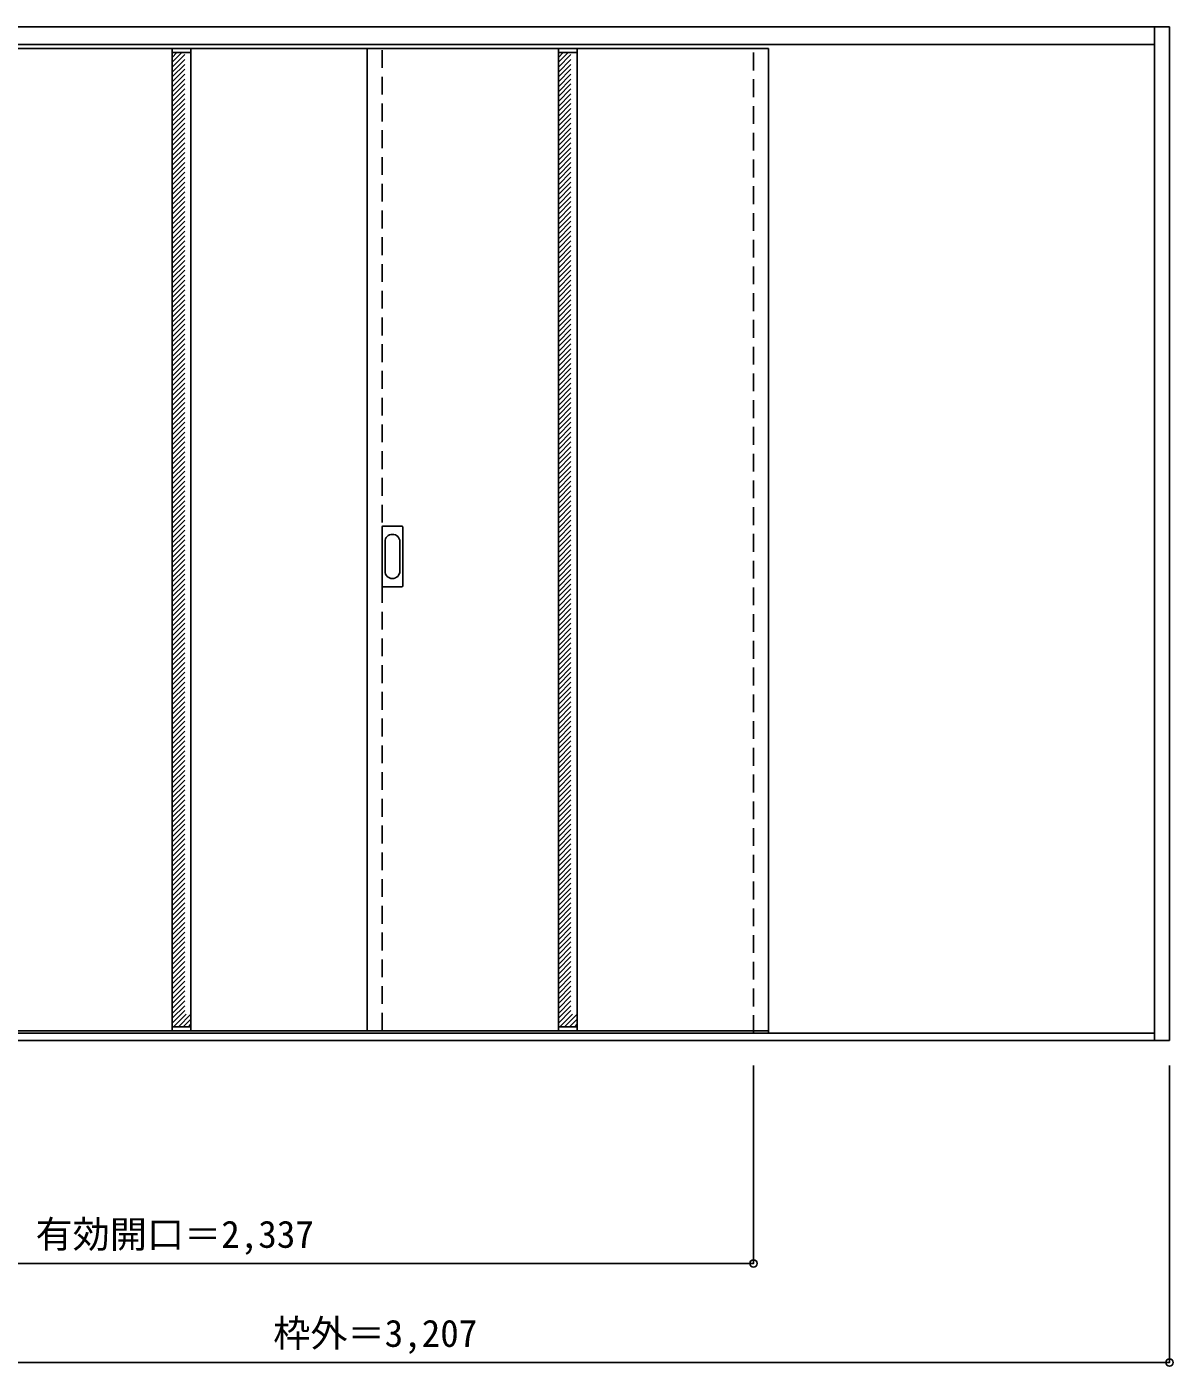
# Model space of a CAD drawing. Units: millimetres, scale not verified. Extents: x -1714 to 2045, y -1630 to 1082.
# Drawn here: x -269 to 2045, y -1630 to 1074 of the extents above; entities that cross this region are included whole.
import ezdxf
from ezdxf.enums import TextEntityAlignment as Align

# ---------------------------------------------------------------- set-up
doc = ezdxf.new("R2010")
doc.units = ezdxf.units.MM
doc.header["$LTSCALE"] = 30
doc.header["$PDMODE"] = 32
doc.header["$PDSIZE"] = 15
doc.linetypes.add('DASHED1', pattern=[1.8, 1.2, -0.6])
doc.layers.add('0-0', color=4, linetype='DASHED1')
doc.layers.add('0-1_寸法', color=7, linetype='Continuous')
doc.styles.add('ＭＳ ゴシック', font='')
doc.styles.get('ＭＳ ゴシック').set_extended_font_data('MS Gothic')

msp = doc.modelspace()

# ---------------------------------------------------------------- linework, layer by layer
at = {"layer": '0-0', "color": 3, "linetype": 'Continuous'}
for p, q in [((-1169.1, 1074.39), (2037.9, 1074.39)), ((2007.9, -972.61), (2007.9, 1074.39)), ((2037.9, 1074.39), (2037.9, -972.61)), ((-1139.1, 1038.39), (2007.9, 1038.39)), ((-1139.1, 1030.39), (1227.9, 1030.39)), ((23.9, 1030.39), (23.9, -952.61)), ((61.9, 1030.39), (61.9, -952.61)), ((417.9, 1030.39), (417.9, -952.61)), ((803.9, 1030.39), (803.9, -952.61)), ((841.9, 1030.39), (841.9, -952.61)), ((1227.9, 1030.39), (1227.9, -952.61)), ((447.9, -54.61), (447.9, 64.39)), ((488.4, 65.89), (449.4, 65.89)), ((489.9, -54.61), (489.9, 64.39)), ((449.4, -56.11), (488.4, -56.11)), ((2037.9, -972.61), (-1169.1, -972.61)), ((-1139.1, -952.61), (1227.9, -952.61)), ((2007.9, -957.61), (-1139.1, -957.61))]:
    msp.add_line(p, q, dxfattribs=at)
at = {"layer": '0-0'}
for p, q in [((447.9, -952.61), (447.9, 1030.39)), ((1197.9, -957.61), (1197.9, 1038.39)), ((1227.9, -957.61), (1227.9, 1038.39)), ((23.9, 1012.69), (33.6, 1022.39)), ((23.9, 992.89), (53.4, 1022.39)), ((23.9, 1002.79), (43.5, 1022.39)), ((23.9, 982.99), (61.9, 1020.99)), ((23.9, 973.09), (61.9, 1011.09)), ((23.9, 963.19), (61.9, 1001.19)), ((803.9, 1012.69), (813.6, 1022.39)), ((803.9, 992.89), (833.4, 1022.39)), ((803.9, 1002.79), (823.5, 1022.39)), ((803.9, 982.99), (841.9, 1020.99)), ((803.9, 973.09), (841.9, 1011.09)), ((803.9, 963.19), (841.9, 1001.19)), ((23.9, 953.29), (61.9, 991.29)), ((23.9, 943.39), (61.9, 981.39)), ((803.9, 953.29), (841.9, 991.29)), ((803.9, 943.39), (841.9, 981.39)), ((23.9, 933.49), (61.9, 971.49)), ((23.9, 923.6), (61.9, 961.6)), ((23.9, 913.7), (61.9, 951.7)), ((803.9, 933.49), (841.9, 971.49)), ((803.9, 923.6), (841.9, 961.6)), ((803.9, 913.7), (841.9, 951.7)), ((23.9, 903.8), (61.9, 941.8)), ((23.9, 893.9), (61.9, 931.9)), ((23.9, 884), (61.9, 922)), ((803.9, 903.8), (841.9, 941.8)), ((803.9, 893.9), (841.9, 931.9)), ((803.9, 884), (841.9, 922)), ((23.9, 874.1), (61.9, 912.1)), ((23.9, 864.2), (61.9, 902.2)), ((803.9, 874.1), (841.9, 912.1)), ((803.9, 864.2), (841.9, 902.2)), ((23.9, 854.3), (61.9, 892.3)), ((23.9, 844.4), (61.9, 882.4)), ((23.9, 834.5), (61.9, 872.5)), ((803.9, 854.3), (841.9, 892.3)), ((803.9, 844.4), (841.9, 882.4)), ((803.9, 834.5), (841.9, 872.5)), ((23.9, 824.6), (61.9, 862.6)), ((23.9, 814.7), (61.9, 852.7)), ((23.9, 804.8), (61.9, 842.8)), ((803.9, 824.6), (841.9, 862.6)), ((803.9, 814.7), (841.9, 852.7)), ((803.9, 804.8), (841.9, 842.8)), ((23.9, 794.9), (61.9, 832.9)), ((23.9, 785), (61.9, 823)), ((23.9, 775.1), (61.9, 813.1)), ((803.9, 794.9), (841.9, 832.9)), ((803.9, 785), (841.9, 823)), ((803.9, 775.1), (841.9, 813.1)), ((23.9, 765.2), (61.9, 803.2)), ((23.9, 755.3), (61.9, 793.3)), ((803.9, 765.2), (841.9, 803.2)), ((803.9, 755.3), (841.9, 793.3)), ((23.9, 745.4), (61.9, 783.4)), ((23.9, 735.5), (61.9, 773.5)), ((23.9, 725.61), (61.9, 763.61)), ((803.9, 745.4), (841.9, 783.4)), ((803.9, 735.5), (841.9, 773.5)), ((803.9, 725.61), (841.9, 763.61)), ((23.9, 715.71), (61.9, 753.71)), ((23.9, 705.81), (61.9, 743.81)), ((23.9, 695.91), (61.9, 733.91)), ((803.9, 715.71), (841.9, 753.71)), ((803.9, 705.81), (841.9, 743.81)), ((803.9, 695.91), (841.9, 733.91)), ((23.9, 686.01), (61.9, 724.01)), ((23.9, 676.11), (61.9, 714.11)), ((23.9, 666.21), (61.9, 704.21)), ((803.9, 686.01), (841.9, 724.01)), ((803.9, 676.11), (841.9, 714.11)), ((803.9, 666.21), (841.9, 704.21)), ((23.9, 656.31), (61.9, 694.31)), ((23.9, 646.41), (61.9, 684.41)), ((803.9, 656.31), (841.9, 694.31)), ((803.9, 646.41), (841.9, 684.41)), ((23.9, 636.51), (61.9, 674.51)), ((23.9, 626.61), (61.9, 664.61)), ((23.9, 616.71), (61.9, 654.71)), ((803.9, 636.51), (841.9, 674.51)), ((803.9, 626.61), (841.9, 664.61)), ((803.9, 616.71), (841.9, 654.71)), ((23.9, 606.81), (61.9, 644.81)), ((23.9, 596.91), (61.9, 634.91)), ((23.9, 587.01), (61.9, 625.01)), ((803.9, 606.81), (841.9, 644.81)), ((803.9, 596.91), (841.9, 634.91)), ((803.9, 587.01), (841.9, 625.01)), ((23.9, 577.11), (61.9, 615.11)), ((23.9, 567.21), (61.9, 605.21)), ((23.9, 557.31), (61.9, 595.31)), ((803.9, 577.11), (841.9, 615.11)), ((803.9, 567.21), (841.9, 605.21)), ((803.9, 557.31), (841.9, 595.31)), ((23.9, 547.41), (61.9, 585.41)), ((23.9, 537.51), (61.9, 575.51)), ((803.9, 547.41), (841.9, 585.41)), ((803.9, 537.51), (841.9, 575.51)), ((23.9, 527.62), (61.9, 565.62)), ((23.9, 517.72), (61.9, 555.72)), ((23.9, 507.82), (61.9, 545.82)), ((803.9, 527.62), (841.9, 565.62)), ((803.9, 517.72), (841.9, 555.72)), ((803.9, 507.82), (841.9, 545.82)), ((23.9, 497.92), (61.9, 535.92)), ((23.9, 488.02), (61.9, 526.02)), ((23.9, 478.12), (61.9, 516.12)), ((803.9, 497.92), (841.9, 535.92)), ((803.9, 488.02), (841.9, 526.02)), ((803.9, 478.12), (841.9, 516.12)), ((23.9, 468.22), (61.9, 506.22)), ((23.9, 458.32), (61.9, 496.32)), ((803.9, 468.22), (841.9, 506.22)), ((803.9, 458.32), (841.9, 496.32)), ((23.9, 448.42), (61.9, 486.42)), ((23.9, 438.52), (61.9, 476.52)), ((23.9, 428.62), (61.9, 466.62)), ((803.9, 448.42), (841.9, 486.42)), ((803.9, 438.52), (841.9, 476.52)), ((803.9, 428.62), (841.9, 466.62)), ((23.9, 418.72), (61.9, 456.72)), ((23.9, 408.82), (61.9, 446.82)), ((23.9, 398.92), (61.9, 436.92)), ((803.9, 418.72), (841.9, 456.72)), ((803.9, 408.82), (841.9, 446.82)), ((803.9, 398.92), (841.9, 436.92)), ((23.9, 389.02), (61.9, 427.02)), ((23.9, 379.12), (61.9, 417.12)), ((23.9, 369.22), (61.9, 407.22)), ((803.9, 389.02), (841.9, 427.02)), ((803.9, 379.12), (841.9, 417.12)), ((803.9, 369.22), (841.9, 407.22)), ((23.9, 359.32), (61.9, 397.32)), ((23.9, 349.42), (61.9, 387.42)), ((803.9, 359.32), (841.9, 397.32)), ((803.9, 349.42), (841.9, 387.42)), ((23.9, 339.52), (61.9, 377.52)), ((23.9, 329.63), (61.9, 367.63)), ((23.9, 319.73), (61.9, 357.73)), ((803.9, 339.52), (841.9, 377.52)), ((803.9, 329.63), (841.9, 367.63)), ((803.9, 319.73), (841.9, 357.73)), ((23.9, 309.83), (61.9, 347.83)), ((23.9, 299.93), (61.9, 337.93)), ((23.9, 290.03), (61.9, 328.03)), ((803.9, 309.83), (841.9, 347.83)), ((803.9, 299.93), (841.9, 337.93)), ((803.9, 290.03), (841.9, 328.03)), ((23.9, 280.13), (61.9, 318.13)), ((23.9, 270.23), (61.9, 308.23)), ((23.9, 260.33), (61.9, 298.33)), ((803.9, 280.13), (841.9, 318.13)), ((803.9, 270.23), (841.9, 308.23)), ((803.9, 260.33), (841.9, 298.33)), ((23.9, 250.43), (61.9, 288.43)), ((23.9, 240.53), (61.9, 278.53)), ((803.9, 250.43), (841.9, 288.43)), ((803.9, 240.53), (841.9, 278.53)), ((23.9, 230.63), (61.9, 268.63)), ((23.9, 220.73), (61.9, 258.73)), ((23.9, 210.83), (61.9, 248.83)), ((803.9, 230.63), (841.9, 268.63)), ((803.9, 220.73), (841.9, 258.73)), ((803.9, 210.83), (841.9, 248.83)), ((23.9, 200.93), (61.9, 238.93)), ((23.9, 191.03), (61.9, 229.03)), ((23.9, 181.13), (61.9, 219.13)), ((803.9, 200.93), (841.9, 238.93)), ((803.9, 191.03), (841.9, 229.03)), ((803.9, 181.13), (841.9, 219.13)), ((23.9, 171.23), (61.9, 209.23)), ((23.9, 161.33), (61.9, 199.33)), ((23.9, 151.43), (61.9, 189.43)), ((803.9, 171.23), (841.9, 209.23)), ((803.9, 161.33), (841.9, 199.33)), ((803.9, 151.43), (841.9, 189.43)), ((23.9, 141.54), (61.9, 179.54)), ((23.9, 131.64), (61.9, 169.64)), ((803.9, 141.54), (841.9, 179.54)), ((803.9, 131.64), (841.9, 169.64)), ((23.9, 121.74), (61.9, 159.74)), ((23.9, 111.84), (61.9, 149.84)), ((23.9, 101.94), (61.9, 139.94)), ((803.9, 121.74), (841.9, 159.74)), ((803.9, 111.84), (841.9, 149.84)), ((803.9, 101.94), (841.9, 139.94)), ((23.9, 92.04), (61.9, 130.04)), ((23.9, 82.14), (61.9, 120.14)), ((23.9, 72.24), (61.9, 110.24)), ((803.9, 92.04), (841.9, 130.04)), ((803.9, 82.14), (841.9, 120.14)), ((803.9, 72.24), (841.9, 110.24)), ((23.9, 62.34), (61.9, 100.34)), ((23.9, 52.44), (61.9, 90.44)), ((803.9, 62.34), (841.9, 100.34)), ((803.9, 52.44), (841.9, 90.44)), ((23.9, 42.54), (61.9, 80.54)), ((23.9, 32.64), (61.9, 70.64)), ((23.9, 22.74), (61.9, 60.74)), ((803.9, 42.54), (841.9, 80.54)), ((803.9, 32.64), (841.9, 70.64)), ((803.9, 22.74), (841.9, 60.74)), ((23.9, 12.84), (61.9, 50.84)), ((23.9, 2.94), (61.9, 40.94)), ((23.9, -6.96), (61.9, 31.04)), ((803.9, 12.84), (841.9, 50.84)), ((803.9, 2.94), (841.9, 40.94)), ((803.9, -6.96), (841.9, 31.04)), ((23.9, -16.86), (61.9, 21.14)), ((23.9, -26.76), (61.9, 11.24)), ((23.9, -36.66), (61.9, 1.34)), ((803.9, -16.86), (841.9, 21.14)), ((803.9, -26.76), (841.9, 11.24)), ((803.9, -36.66), (841.9, 1.34)), ((23.9, -46.56), (61.9, -8.56)), ((23.9, -56.45), (61.9, -18.45)), ((803.9, -46.56), (841.9, -8.56)), ((803.9, -56.45), (841.9, -18.45)), ((23.9, -66.35), (61.9, -28.35)), ((23.9, -76.25), (61.9, -38.25)), ((23.9, -86.15), (61.9, -48.15)), ((803.9, -66.35), (841.9, -28.35)), ((803.9, -76.25), (841.9, -38.25)), ((803.9, -86.15), (841.9, -48.15)), ((23.9, -96.05), (61.9, -58.05)), ((23.9, -105.95), (61.9, -67.95)), ((23.9, -115.85), (61.9, -77.85)), ((803.9, -96.05), (841.9, -58.05)), ((803.9, -105.95), (841.9, -67.95)), ((803.9, -115.85), (841.9, -77.85)), ((23.9, -125.75), (61.9, -87.75)), ((23.9, -135.65), (61.9, -97.65)), ((23.9, -145.55), (61.9, -107.55)), ((803.9, -125.75), (841.9, -87.75)), ((803.9, -135.65), (841.9, -97.65)), ((803.9, -145.55), (841.9, -107.55)), ((23.9, -155.45), (61.9, -117.45)), ((23.9, -165.35), (61.9, -127.35)), ((803.9, -155.45), (841.9, -117.45)), ((803.9, -165.35), (841.9, -127.35)), ((23.9, -175.25), (61.9, -137.25)), ((23.9, -185.15), (61.9, -147.15)), ((23.9, -195.05), (61.9, -157.05)), ((803.9, -175.25), (841.9, -137.25)), ((803.9, -185.15), (841.9, -147.15)), ((803.9, -195.05), (841.9, -157.05)), ((23.9, -204.95), (61.9, -166.95)), ((23.9, -214.85), (61.9, -176.85)), ((23.9, -224.75), (61.9, -186.75)), ((803.9, -204.95), (841.9, -166.95)), ((803.9, -214.85), (841.9, -176.85)), ((803.9, -224.75), (841.9, -186.75)), ((23.9, -234.65), (61.9, -196.65)), ((23.9, -244.55), (61.9, -206.55)), ((803.9, -234.65), (841.9, -196.65)), ((803.9, -244.55), (841.9, -206.55)), ((23.9, -254.44), (61.9, -216.44)), ((23.9, -264.34), (61.9, -226.34)), ((23.9, -274.24), (61.9, -236.24)), ((803.9, -254.44), (841.9, -216.44)), ((803.9, -264.34), (841.9, -226.34)), ((803.9, -274.24), (841.9, -236.24)), ((23.9, -284.14), (61.9, -246.14)), ((23.9, -294.04), (61.9, -256.04)), ((23.9, -303.94), (61.9, -265.94)), ((803.9, -284.14), (841.9, -246.14)), ((803.9, -294.04), (841.9, -256.04)), ((803.9, -303.94), (841.9, -265.94)), ((23.9, -313.84), (61.9, -275.84)), ((23.9, -323.74), (61.9, -285.74)), ((23.9, -333.64), (61.9, -295.64)), ((803.9, -313.84), (841.9, -275.84)), ((803.9, -323.74), (841.9, -285.74)), ((803.9, -333.64), (841.9, -295.64)), ((23.9, -343.54), (61.9, -305.54)), ((23.9, -353.44), (61.9, -315.44)), ((803.9, -343.54), (841.9, -305.54)), ((803.9, -353.44), (841.9, -315.44)), ((23.9, -363.34), (61.9, -325.34)), ((23.9, -373.24), (61.9, -335.24)), ((23.9, -383.14), (61.9, -345.14)), ((803.9, -363.34), (841.9, -325.34)), ((803.9, -373.24), (841.9, -335.24)), ((803.9, -383.14), (841.9, -345.14)), ((23.9, -393.04), (61.9, -355.04)), ((23.9, -402.94), (61.9, -364.94)), ((23.9, -412.84), (61.9, -374.84)), ((803.9, -393.04), (841.9, -355.04)), ((803.9, -402.94), (841.9, -364.94)), ((803.9, -412.84), (841.9, -374.84)), ((23.9, -422.74), (61.9, -384.74)), ((23.9, -432.64), (61.9, -394.64)), ((23.9, -442.54), (61.9, -404.54)), ((803.9, -422.74), (841.9, -384.74)), ((803.9, -432.64), (841.9, -394.64)), ((803.9, -442.54), (841.9, -404.54)), ((23.9, -452.43), (61.9, -414.43)), ((23.9, -462.33), (61.9, -424.33)), ((803.9, -452.43), (841.9, -414.43)), ((803.9, -462.33), (841.9, -424.33)), ((23.9, -472.23), (61.9, -434.23)), ((23.9, -482.13), (61.9, -444.13)), ((23.9, -492.03), (61.9, -454.03)), ((803.9, -472.23), (841.9, -434.23)), ((803.9, -482.13), (841.9, -444.13)), ((803.9, -492.03), (841.9, -454.03)), ((23.9, -501.93), (61.9, -463.93)), ((23.9, -511.83), (61.9, -473.83)), ((23.9, -521.73), (61.9, -483.73)), ((803.9, -501.93), (841.9, -463.93)), ((803.9, -511.83), (841.9, -473.83)), ((803.9, -521.73), (841.9, -483.73)), ((23.9, -531.63), (61.9, -493.63)), ((23.9, -541.53), (61.9, -503.53)), ((23.9, -551.43), (61.9, -513.43)), ((803.9, -531.63), (841.9, -493.63)), ((803.9, -541.53), (841.9, -503.53)), ((803.9, -551.43), (841.9, -513.43)), ((23.9, -561.33), (61.9, -523.33)), ((23.9, -571.23), (61.9, -533.23)), ((803.9, -561.33), (841.9, -523.33)), ((803.9, -571.23), (841.9, -533.23)), ((23.9, -581.13), (61.9, -543.13)), ((23.9, -591.03), (61.9, -553.03)), ((23.9, -600.93), (61.9, -562.93)), ((803.9, -581.13), (841.9, -543.13)), ((803.9, -591.03), (841.9, -553.03)), ((803.9, -600.93), (841.9, -562.93)), ((23.9, -610.83), (61.9, -572.83)), ((23.9, -620.73), (61.9, -582.73)), ((23.9, -630.63), (61.9, -592.63)), ((803.9, -610.83), (841.9, -572.83)), ((803.9, -620.73), (841.9, -582.73)), ((803.9, -630.63), (841.9, -592.63)), ((23.9, -640.53), (61.9, -602.53)), ((23.9, -650.42), (61.9, -612.42)), ((803.9, -640.53), (841.9, -602.53)), ((803.9, -650.42), (841.9, -612.42)), ((23.9, -660.32), (61.9, -622.32)), ((23.9, -670.22), (61.9, -632.22)), ((23.9, -680.12), (61.9, -642.12)), ((803.9, -660.32), (841.9, -622.32)), ((803.9, -670.22), (841.9, -632.22)), ((803.9, -680.12), (841.9, -642.12)), ((23.9, -690.02), (61.9, -652.02)), ((23.9, -699.92), (61.9, -661.92)), ((23.9, -709.82), (61.9, -671.82)), ((803.9, -690.02), (841.9, -652.02)), ((803.9, -699.92), (841.9, -661.92)), ((803.9, -709.82), (841.9, -671.82)), ((23.9, -719.72), (61.9, -681.72)), ((23.9, -729.62), (61.9, -691.62)), ((23.9, -739.52), (61.9, -701.52)), ((803.9, -719.72), (841.9, -681.72)), ((803.9, -729.62), (841.9, -691.62)), ((803.9, -739.52), (841.9, -701.52)), ((23.9, -749.42), (61.9, -711.42)), ((23.9, -759.32), (61.9, -721.32)), ((803.9, -749.42), (841.9, -711.42)), ((803.9, -759.32), (841.9, -721.32)), ((23.9, -769.22), (61.9, -731.22)), ((23.9, -779.12), (61.9, -741.12)), ((23.9, -789.02), (61.9, -751.02)), ((803.9, -769.22), (841.9, -731.22)), ((803.9, -779.12), (841.9, -741.12)), ((803.9, -789.02), (841.9, -751.02)), ((23.9, -798.92), (61.9, -760.92)), ((23.9, -808.82), (61.9, -770.82)), ((23.9, -818.72), (61.9, -780.72)), ((803.9, -798.92), (841.9, -760.92)), ((803.9, -808.82), (841.9, -770.82)), ((803.9, -818.72), (841.9, -780.72)), ((23.9, -828.62), (61.9, -790.62)), ((23.9, -838.51), (61.9, -800.51)), ((23.9, -848.41), (61.9, -810.41)), ((803.9, -828.62), (841.9, -790.62)), ((803.9, -838.51), (841.9, -800.51)), ((803.9, -848.41), (841.9, -810.41)), ((23.9, -858.31), (61.9, -820.31)), ((23.9, -868.21), (61.9, -830.21)), ((803.9, -858.31), (841.9, -820.31)), ((803.9, -868.21), (841.9, -830.21)), ((23.9, -878.11), (61.9, -840.11)), ((23.9, -888.01), (61.9, -850.01)), ((23.9, -897.91), (61.9, -859.91)), ((803.9, -878.11), (841.9, -840.11)), ((803.9, -888.01), (841.9, -850.01)), ((803.9, -897.91), (841.9, -859.91)), ((23.9, -907.81), (61.9, -869.81)), ((23.9, -917.71), (61.9, -879.71)), ((23.9, -927.61), (61.9, -889.61)), ((803.9, -907.81), (841.9, -869.81)), ((803.9, -917.71), (841.9, -879.71)), ((803.9, -927.61), (841.9, -889.61)), ((23.9, -937.51), (61.9, -899.51)), ((26.7, -944.61), (61.9, -909.41)), ((36.6, -944.61), (61.9, -919.31)), ((803.9, -937.51), (841.9, -899.51)), ((806.7, -944.61), (841.9, -909.41)), ((816.6, -944.61), (841.9, -919.31)), ((46.5, -944.61), (61.9, -929.21)), ((56.4, -944.61), (61.9, -939.11)), ((826.5, -944.61), (841.9, -929.21)), ((836.4, -944.61), (841.9, -939.11))]:
    msp.add_line(p, q, dxfattribs=at)
at = {"layer": '0-0', "color": 7, "linetype": 'Continuous'}
for p, q in [((23.9, 1022.39), (61.9, 1022.39)), ((803.9, 1022.39), (841.9, 1022.39)), ((453.9, 34.49), (453.9, -24.71)), ((483.9, -24.71), (483.9, 34.49)), ((23.9, -944.61), (61.9, -944.61)), ((803.9, -944.61), (841.9, -944.61))]:
    msp.add_line(p, q, dxfattribs=at)
at = {"layer": '0-0', "color": 3, "linetype": 'Continuous'}
for centre, start, end in [((449.4, 64.39), 90, 180), ((488.4, 64.39), 0, 90), ((449.4, -54.61), 180, 270), ((488.4, -54.61), 270, 0)]:
    msp.add_arc(centre, 1.5, start, end, dxfattribs=at)
at = {"layer": '0-0', "color": 7, "linetype": 'Continuous'}
for centre, start, end in [((468.9, 34.49), 0, 180), ((468.9, -24.71), 180, 0)]:
    msp.add_arc(centre, 15, start, end, dxfattribs=at)
at = {"layer": '0-1_寸法', "color": 4}
for points in [[(-1169.1, -1622.61), (2037.9, -1622.61), (2037.9, -1022.61)], [(-1139.1, -1422.61), (1197.9, -1422.61), (1197.9, -1022.61)]]:
    msp.add_lwpolyline(points, dxfattribs=at)
at = {"layer": '0-1_寸法'}
for p in [(1197.9, -1422.61), (2037.9, -1622.61)]:
    msp.add_point(p, dxfattribs=at)

# ---------------------------------------------------------------- texts
at = {"layer": '0-1_寸法', "style": 'ＭＳ ゴシック'}
for s, p in [('有効開口＝2,337', (-251.85, -1407.61)), ('枠外＝3,207', (228.15, -1607.61))]:
    msp.add_text(s, height=54.99, dxfattribs=at).set_placement(p, align=Align.BOTTOM_LEFT)

doc.saveas('drawing.dxf')
